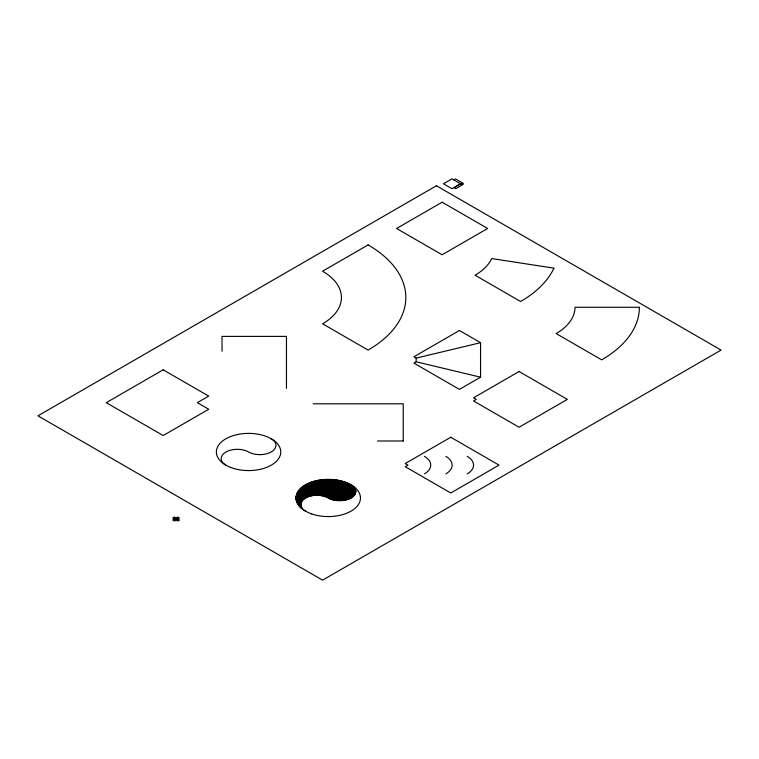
<?xml version="1.0" encoding="UTF-8"?>
<svg xmlns="http://www.w3.org/2000/svg" width="759" height="759" viewBox="0 0 759 759"><rect width="100%" height="100%" fill="white"/><g stroke="black" fill="none" stroke-linecap="round" stroke-linejoin="round"><path stroke-width="1.14" d="M416.16 361.806L416.16 358.096L480.561 342.698L480.542 377.185L459.423 389.395L413.883 363.106L416.16 361.787L480.561 377.195M453.768 179.874L455.476 178.887L463.218 183.355L461.51 184.342L451.966 178.849L443.427 183.782L451.966 188.716L460.504 183.782M313.144 403.797L403.228 403.797L403.228 441.017M377.546 440.988L403.247 440.988M324.454 479.527L332.081 479.527M320.829 479.897L335.706 479.897M318.505 480.267L338.03 480.267M316.674 480.637L339.861 480.637M315.127 481.007L341.408 481.007M313.771 481.386L342.764 481.386M312.556 481.756L343.979 481.756M311.456 482.126L345.079 482.126M310.45 482.496L346.085 482.496M309.52 482.866L347.015 482.866M308.647 483.246L347.888 483.246M307.841 483.616L348.694 483.616M307.082 483.986L349.453 483.986M306.361 484.356L350.174 484.356M305.687 484.726L350.848 484.726M305.052 485.096L351.474 485.096M304.444 485.475L352.043 485.475M303.875 485.845L352.546 485.845M303.334 486.215L353.001 486.215M302.822 486.585L353.419 486.585M302.338 486.955L353.789 486.955M301.873 487.335L354.121 487.335M301.437 487.705L354.415 487.705M301.019 488.075L354.681 488.075M300.621 488.445L354.908 488.445M300.251 488.815L355.117 488.815M299.9 489.194L355.288 489.194M299.558 489.564L355.43 489.564M299.245 489.934L355.554 489.934M298.942 490.305L355.639 490.305M298.657 490.675L355.705 490.675M298.391 491.054L355.743 491.054M298.135 491.424L355.753 491.424M297.907 491.794L355.743 491.794M297.68 492.164L355.696 492.164M297.481 492.534L355.639 492.534M297.291 492.914L355.544 492.914M297.111 493.284L355.421 493.284M296.949 493.654L355.278 493.654M296.807 494.024L355.108 494.024M296.674 494.394L354.899 494.394M296.551 494.764L354.671 494.764M296.446 495.143L354.406 495.143M296.352 495.513L313.173 495.513M320.592 495.513L354.102 495.513M296.276 495.883L311.095 495.883M322.67 495.883L353.77 495.883M296.209 496.253L309.634 496.253M324.131 496.253L353.39 496.253M296.152 496.623L308.477 496.623M325.288 496.623L352.982 496.623M296.114 497.003L307.509 497.003M326.256 497.003L352.518 497.003M296.086 497.373L306.674 497.373M327.091 497.373L352.005 497.373M296.067 497.743L305.934 497.743M327.831 497.743L351.436 497.743M296.067 498.113L305.279 498.113M328.495 498.113L350.81 498.113M296.076 498.483L304.691 498.483M329.207 498.483L350.098 498.483M296.105 498.862L304.16 498.862M330.013 498.862L349.292 498.862M296.143 499.232L303.685 499.232M330.943 499.232L348.362 499.232M296.19 499.602L303.258 499.602M332.044 499.602L347.261 499.602M296.247 499.972L302.879 499.972M333.381 499.972L345.924 499.972M296.323 500.342L302.528 500.342M335.212 500.342L344.093 500.342M296.418 500.722L302.215 500.722M296.522 501.092L301.94 501.092M296.636 501.462L301.702 501.462M296.76 501.832L301.484 501.832M296.911 502.202L301.304 502.202M297.063 502.572L301.152 502.572M297.234 502.951L301.029 502.951M297.424 503.321L300.925 503.321M297.623 503.691L300.849 503.691M297.841 504.061L300.801 504.061M298.069 504.431L300.782 504.431M298.315 504.811L300.792 504.811M298.572 505.181L300.82 505.181M298.856 505.551L300.877 505.551M299.15 505.921L300.953 505.921M299.463 506.291L301.067 506.291M299.796 506.67L301.2 506.67M300.147 507.04L301.37 507.04M300.517 507.41L301.56 507.41M300.906 507.78L301.778 507.78M301.314 508.151L302.035 508.151M301.74 508.53L302.319 508.53M480.542 342.698L459.423 330.497L413.883 356.796L416.16 358.106M176.173 518.084L177.853 519.052M174.361 519.137L176.041 520.105M286.466 388.399L286.466 336.389L222.007 336.389L222.064 351.218M305.498 511.13A16.1 9.298 0 0 1 305.498 497.98A16.1 9.298 0 0 1 328.267 497.98A16.1 9.298 0 0 0 351.037 497.98A16.1 9.298 0 0 0 351.037 484.84M271.342 438.825A16.1 9.298 0 0 1 271.248 451.918A16.1 9.298 0 0 1 248.572 451.975A16.1 9.298 0 0 0 225.897 452.032A16.1 9.298 0 0 0 225.803 465.115M467.278 456.377A21.413 12.362 0 0 1 467.278 473.863M445.865 456.377A21.413 12.362 0 0 1 445.865 473.863M424.452 456.377A21.413 12.362 0 0 1 424.452 473.863M436.425 185.765L37.95 415.818L322.575 580.151L721.05 350.089L436.425 185.765M461.51 183.355L454.034 187.672L455.742 188.659L463.218 184.342L461.51 183.355M368.115 244.92L322.575 271.21A64.411 37.191 0 0 1 322.575 323.799L368.115 350.089A128.812 74.373 0 0 0 368.115 244.92M442.118 202.198L396.577 228.487L442.118 254.777L487.657 228.487L442.118 202.198M163.185 369.813L106.26 402.678L163.185 435.543L208.725 409.243L197.34 402.678L208.725 396.103L163.185 369.813M174.361 517.164L172.758 518.084L177.853 521.025L179.456 520.105L174.361 517.164M177.777 517.164L172.758 520.057L174.437 521.025L179.456 518.131L177.777 517.164M519.08 371.521L473.54 397.811L476.272 399.386L473.54 400.961L519.08 427.26L567.352 399.386L519.08 371.521M450.77 437.25L405.23 463.54L407.962 465.115L405.23 466.7L450.77 492.989L499.043 465.115L450.77 437.25M639.401 307.272L574.999 307.272A64.411 37.191 0 0 1 556.138 333.562L601.669 359.851A128.802 74.363 0 0 0 639.401 307.272M553.928 268.164L491.718 258.544A64.411 37.191 0 0 1 475.049 275.213L520.589 301.503A128.812 74.373 0 0 0 553.928 268.164M311.664 513.909A32.201 18.596 0 0 0 360.468 498.321A32.201 18.596 0 0 0 312.68 481.718A32.201 18.596 0 0 0 311.664 513.909M230.518 467.373A32.201 18.596 0 0 0 280.697 453.303A32.201 18.596 0 0 0 234.503 435.249A32.201 18.596 0 0 0 230.518 467.373"/></g></svg>
